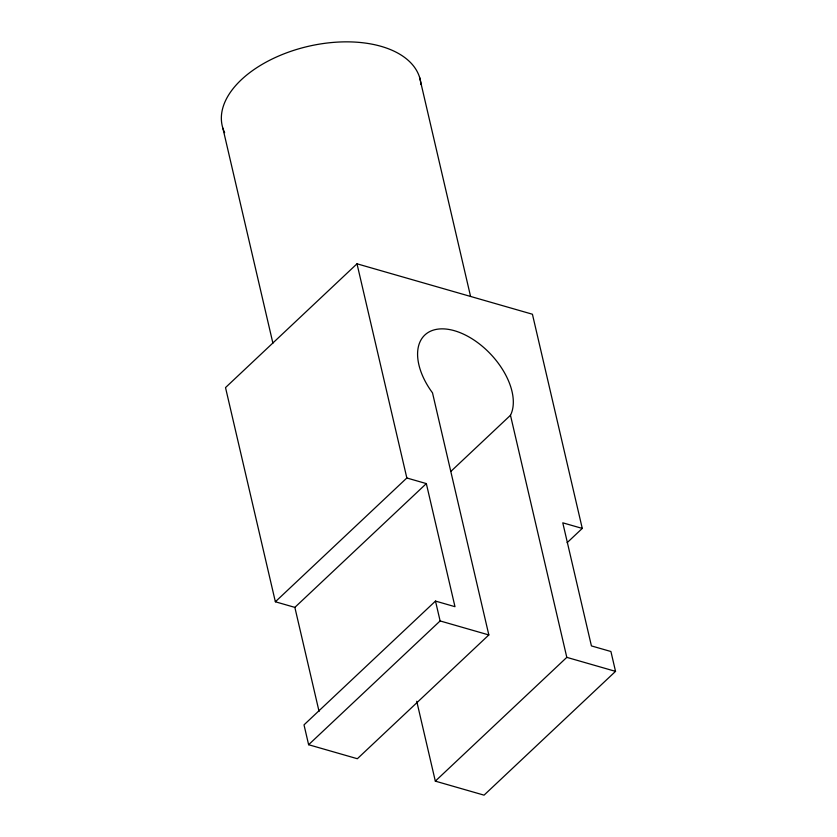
<?xml version="1.0" encoding="UTF-8"?>
<svg xmlns="http://www.w3.org/2000/svg" width="837" height="837" viewBox="0 0 837 837"><rect width="100%" height="100%" fill="white"/><g stroke="black" fill="none" stroke-linecap="round" stroke-linejoin="round"><path stroke-width="1.26" d="M567.141 542.669L582.27 528.419L532.426 314.231L357.001 263.801L225.519 387.583L275.363 601.772L294.854 607.38L426.336 483.598L454.983 606.689L435.491 601.081L304.009 724.863L308.623 744.721L357.357 758.73L488.839 634.948L432.509 392.867L430.553 390.126A59.228 34.788 46.7 0 1 427.655 332.791A59.228 34.788 46.7 0 1 488.526 351.958A59.228 34.788 46.7 0 1 510.476 415.278L566.806 657.359L435.324 781.141L416.742 701.291M275.363 601.772L406.845 477.99L426.336 483.598M450.881 471.388L510.476 415.278M308.623 744.721L440.116 620.939L488.839 634.948M582.27 528.419L562.778 522.822L591.424 645.913L610.916 651.51L615.54 671.368L484.048 795.15L435.324 781.141M566.806 657.359L615.54 671.368M419.588 77.36L470.53 296.256M357.001 263.801L406.845 477.99M435.491 601.081L440.116 620.939M222.851 128.113L272.904 343.191M294.854 607.38L319.064 711.44M224.64 132.664A101.654 57.868 -13.1 0 1 306.028 46.872A101.654 57.868 -13.1 0 1 420.98 84.495"/></g></svg>
